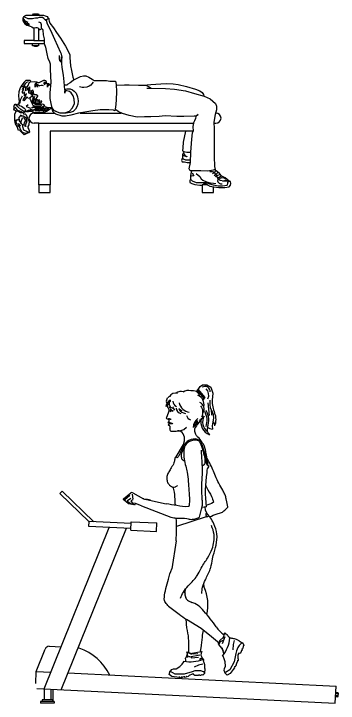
# Model space of a CAD drawing. Header units: millimetres. Extents: x 29224 to 62779, y 35576 to 54938.
# Drawn here: x 49125 to 51016, y 39176 to 43200 of the extents above; entities that cross this region are included whole.
import ezdxf

# ---------------------------------------------------------------- set-up
doc = ezdxf.new("R2010")
doc.units = ezdxf.units.MM

# ---------------------------------------------------------------- blocks, each defined once
blk = doc.blocks.new('Hex Nut ½ in. -side')
for p, q in [((0, -0.32), (0, 0.32)), ((0.03, 0.22), (0.42, 0.22)), ((0.45, 0.32), (0.45, -0.32)), ((0.03, -0.22), (0.42, -0.22))]:
    blk.add_line(p, q)
for points in [[(0.03, 0.43), (0.42, 0.43)], [(0.42, -0.43), (0.03, -0.43)]]:
    blk.add_lwpolyline(points)
for centre, radius, start, end in [((0.21, 0.32), 0.21, 149.0201, 210.9799), ((0.8, 0), 0.796, 164.2217, 195.7782), ((0.24, 0.32), 0.21, 329.0201, 30.9799), ((-0.35, 0), 0.796, 344.2218, 15.7782), ((0.21, -0.32), 0.21, 149.0201, 210.9799), ((0.24, -0.32), 0.21, 329.0201, 30.9799)]:
    blk.add_arc(centre, radius, start, end)
blk = doc.blocks.new('A$C6222789E')
for p, q in [((936.7, 1818.6, -864.1), (947.9, 1830.8, -864.1)), ((942.3, 1824.7, -864.1), (980.8, 1777.9, -864.1)), ((947.9, 1830.8, -864.1), (986.3, 1785.3, -864.1)), ((762.4, 1765.3, -864.1), (768.3, 1782, -864.1)), ((986.3, 1785.3, -864.1), (975.3, 1770.6, -864.1)), ((788.4, 1766.6, -864.1), (777.4, 1767, -864.1)), ((778.6, 1709.1, -864.1), (763, 1667.8, -864.1)), ((778.5, 1711.6, -864.1), (772.8, 1723.2, -864.1)), ((780.4, 1723.8, -864.1), (777.8, 1726.7, -864.1)), ((763, 1667.8, -864.1), (761.6, 1664.4, -864.1)), ((761.6, 1664.4, -864.1), (762.3, 1662.7, -864.1)), ((762.3, 1662.7, -864.1), (764, 1661.7, -864.1)), ((764, 1661.7, -864.1), (766, 1660.3, -864.1)), ((766, 1660.3, -864.1), (776.6, 1656.6, -864.1)), ((774.3, 1660.5, -864.1), (776.3, 1661.8, -864.1)), ((776.3, 1661.8, -864.1), (778.7, 1661.5, -864.1)), ((778.7, 1661.5, -864.1), (781.4, 1660.1, -864.1)), ((781.4, 1660.1, -864.1), (782.4, 1658.4, -864.1)), ((782.4, 1658.4, -864.1), (785.1, 1657.4, -864.1)), ((785.1, 1657.4, -864.1), (787.8, 1657.8, -864.1)), ((787.8, 1657.8, -864.1), (790.6, 1659.5, -864.1)), ((941.3, 1622.5, -864.1), (971.4, 1661.8, -864.1)), ((781.9, 1621.2, -864.1), (783, 1621.8, -864.1)), ((864, 1598.5, -864.1), (879.9, 1612, -864.1)), ((947.9, 1641.6, -864.1), (930, 1615.8, -864.1)), ((790, 1588.1, -864.1), (798.6, 1587.4, -864.1)), ((798.6, 1587.4, -864.1), (818.5, 1588.3, -864.1)), ((818.5, 1588.3, -864.1), (840.8, 1589.8, -864.1)), ((840.8, 1589.8, -864.1), (864, 1598.5, -864.1)), ((862, 1509.4, -864.1), (867.2, 1531.8, -864.1)), ((953.7, 1528.7, -864.1), (939.9, 1534.5, -864.1)), ((818.4, 1437.5, -864.1), (862, 1509.4, -864.1)), ((140.5, 1223.8), (154.4, 1238.2)), ((311.6, 1058.6), (140.5, 1223.8)), ((339.8, 1059.2), (154.4, 1238.2)), ((511.6, 1192.9, -864.1), (554.7, 1227.6, -864.1)), ((549.6, 1212.2, -864.1), (519.3, 1186.4, -864.1)), ((549.6, 1212.2, -864.1), (519.3, 1186.4, -864.1)), ((562.2, 1220.5, -864.1), (565.4, 1190.4, -864.1)), ((566.5, 1228.5, -864.1), (628.7, 1192.8, -864.1)), ((541.6, 1162.9, -864.1), (511.6, 1188.2, -864.1)), ((546.9, 1167.1, -864.1), (535.2, 1178, -864.1)), ((535.3, 1182.6, -864.1), (553.9, 1197.5, -864.1)), ((535.3, 1182.6, -864.1), (553.9, 1197.5, -864.1)), ((553.1, 1165.2, -864.1), (546.9, 1167.1, -864.1)), ((565.7, 1186.8, -864.1), (554.9, 1182.2, -864.1)), ((554.9, 1182.2, -864.1), (570.4, 1158.4, -864.1)), ((628.7, 1192.8, -864.1), (759.9, 1164.4, -864.1)), ((576.6, 1157.4, -864.1), (541.6, 1162.9, -864.1)), ((582.3, 1166.2, -864.1), (572.4, 1166.9, -864.1)), ((583.3, 1164.4, -864.1), (581.4, 1161.2, -864.1)), ((616.8, 1153, -864.1), (582.3, 1166.2, -864.1)), ((616.8, 1153, -864.1), (788.6, 1085.1, -864.1)), ((994.9, 1146, -864.1), (969.5, 1142, -864.1)), ((994, 1088.3, -864.1), (821.4, 1031.3, -864.1)), ((310.3, 1031.6), (311.7, 1061.5)), ((556.4, 1049.5), (311.7, 1061.5)), ((554.5, 1009.6), (556.9, 1059.5)), ((556.9, 1059.5), (706.7, 1052.2)), ((704.3, 1002.2), (706.7, 1052.2)), ((48.5, 83.2), (428.6, 1025.8)), ((148.4, 78.3), (528.5, 1020.9)), ((555, 1019.6), (310.3, 1031.6)), ((554.5, 1009.6), (704.3, 1002.2)), ((818.5, 947.8, -864.1), (793.5, 783.7, -864.1)), ((982.1, 676.5, -864.1), (980.8, 700.7, -864.1)), ((869.3, 644.7, -864.1), (875.3, 668.3, -864.1)), ((874.1, 616.8, -864.1), (875.9, 615.6, -864.1)), ((775, 566.8, -864.1), (835.6, 519.1, -864.1)), ((965.1, 435.8, -864.1), (879.1, 489.3, -864.1)), ((1024.4, 388, -864.1), (965.1, 435.8, -864.1)), ((1100.8, 408, -864.1), (1090.9, 378.2, -864.1)), ((1109, 406.2, -864.1), (1100.8, 408, -864.1)), ((1112.6, 397.2, -864.1), (1109, 406.2, -864.1)), ((1060.4, 358.9, -864.1), (1024.4, 388, -864.1)), ((1071, 364.6, -864.1), (1063.7, 345.6, -864.1)), ((1097.2, 387.2, -864.1), (1071, 364.6, -864.1)), ((1077.3, 360.1, -864.1), (1096.3, 370, -864.1)), ((1089.1, 349.2, -864.1), (1105.4, 389, -864.1)), ((1118.9, 399.9, -864.1), (1112.6, 397.2, -864.1)), ((1119.8, 392.6, -864.1), (1118.9, 399.9, -864.1)), ((1133.1, 380.2, -864.1), (1119.8, 392.6, -864.1)), ((78.7, 332.1), (147.5, 328.7)), ((1066, 351.5, -864.1), (1060.4, 358.9, -864.1)), ((1063.7, 345.6, -864.1), (1075.5, 331.1, -864.1)), ((1067.3, 341.2, -864.1), (1077.3, 360.1, -864.1)), ((1075.5, 331.1, -864.1), (1088.2, 313.1, -864.1)), ((1095.2, 297.9, -864.1), (1087.2, 322.9, -864.1)), ((3.5, 185.6), (54.2, 316.1)), ((880.5, 277, -864.1), (885.5, 287.8, -864.1)), ((882.1, 299.6, -864.1), (909.2, 285.4, -864.1)), ((885.5, 287.8, -864.1), (882.1, 299.6, -864.1)), ((885.5, 275, -864.1), (885.5, 288.6, -864.1)), ((889.5, 295.8, -864.1), (890, 296.7, -864.1)), ((890, 296.7, -864.1), (919, 288.6, -864.1)), ((896.4, 270.5, -864.1), (957.9, 283.2, -864.1)), ((900.9, 290.4, -864.1), (944.3, 298.5, -864.1)), ((919, 288.6, -864.1), (946.2, 289.5, -864.1)), ((944.3, 298.5, -864.1), (968.8, 302.2, -864.1)), ((964.3, 292.2, -864.1), (963.4, 281.4, -864.1)), ((968.8, 302.2, -864.1), (964.3, 292.2, -864.1)), ((1088.2, 313.1, -864.1), (1093.6, 305.8, -864.1)), ((1096.7, 286.3, -864.1), (1095.2, 297.9, -864.1)), ((873, 263.1, -864.1), (878.1, 267.8, -864.1)), ((876, 250.9, -864.1), (873, 263.1, -864.1)), ((874.4, 243.8, -864.1), (876, 250.9, -864.1)), ((878.1, 267.8, -864.1), (880.5, 277, -864.1)), ((885.5, 275.8, -864.1), (909, 269.6, -864.1)), ((886.4, 266, -864.1), (885.5, 275, -864.1)), ((907.2, 264.2, -864.1), (949.8, 268.7, -864.1)), ((963.4, 281.4, -864.1), (967, 273.2, -864.1)), ((967, 273.2, -864.1), (972.4, 260.5, -864.1)), ((972.4, 260.5, -864.1), (979.7, 248.8, -864.1)), ((0, 114.9), (3.5, 185.6)), ((3.5, 185.6), (88.1, 181.4)), ((188, 176.5), (1751.4, 99.9)), ((7.4, 85.3), (1746.5, 0)), ((48.5, 83.2), (48.5, 20)), ((88.1, 81.3), (88.1, 20)), ((101.8, 10), (101.8, 80.6)), ((1746.5, 0), (1751.4, 99.9)), ((28.5, 10), (28.5, 0)), ((108.1, 10), (28.5, 10)), ((98.1, 20), (38.5, 20)), ((38.5, 20), (38.5, 10)), ((98.1, 20), (98.1, 10)), ((108.1, 10), (108.1, 0)), ((108.1, 0), (28.5, 0))]:
    blk.add_line(p, q)
at = {"elevation": -864.1}
for points in [[(947.9, 1830.8), (959.6, 1849.1), (972.6, 1859.2), (998.7, 1858.5), (1020.4, 1845.4), (1032, 1809.3), (1028.4, 1768)], [(1003.8, 1753.6), (1011.7, 1679.8)], [(1016.1, 1768), (1016.1, 1741.3), (1017.5, 1725.3), (1028.4, 1701.5), (1034.2, 1684.8), (1036.3, 1664.6), (1028.4, 1619), (1030.5, 1600.2)], [(1022.9, 1713.4), (1024.8, 1681.9)], [(1185.9, 363.9), (1210.2, 349.4), (1213.8, 336.1), (1209.1, 332.8), (1210.1, 331.4), (1208.9, 327.6), (1208.6, 322.4), (1206, 317.6), (1201.8, 316.6), (1203, 313.5), (1202.9, 309.4), (1200.3, 307.5), (1197.6, 301.6), (1193.8, 292.9), (1187.6, 290.5), (1183.9, 292.8), (1178.8, 283.2), (1177.9, 263.6), (1180.3, 257.4), (1179.7, 249.9), (1175.9, 248.2), (1175.1, 246.6), (1176.9, 244), (1175.2, 236.8), (1172.9, 237.1), (1170.5, 233.5), (1170.4, 232.3), (1168.8, 226.2), (1168.9, 220.4), (1166.2, 221.4), (1164, 218.8), (1166.4, 215.6), (1162.3, 211.6), (1159.3, 211.5), (1157.6, 208.3), (1159.1, 206.3), (1151.7, 197.1), (1134.5, 173.8), (1116.6, 164), (1100.6, 179.4), (1103.2, 181.3), (1098.6, 191.9), (1100.9, 202.6), (1107.2, 216), (1105.1, 241.4), (1099.3, 259.2), (1092.5, 274.2), (1089.5, 277.1)], [(1157.4, 366.7), (1150.4, 341.9), (1149, 312)], [(1208.9, 348.5), (1204.7, 351.5), (1198.5, 349), (1186.1, 337.2), (1179.5, 325.5), (1170, 306.7), (1167.1, 289.8), (1156.8, 241.5), (1131.7, 195.7), (1105.7, 179.1)], [(986.4, 201.8), (985.1, 173.6), (975.1, 164.1), (970, 166.6), (969.3, 165.1), (965.3, 164.4), (960.6, 162.2), (955.1, 162.1), (952.2, 165.4), (950.1, 162.8), (946.5, 161), (943.5, 162.4), (937, 162), (927.6, 161.2), (922.5, 165.5), (922.8, 169.9), (911.9, 169.8), (894.2, 161.3), (889.9, 156.2), (883.1, 153.2), (879.8, 155.8), (878, 155.7), (876.6, 152.8), (869.3, 151), (868.6, 153.1), (864.2, 153.5), (863.1, 153.1), (857, 151.6), (851.9, 148.7), (851.6, 151.6), (848.3, 152.3), (846.5, 148.6), (841, 150.4), (839.6, 152.9), (836, 152.9), (834.9, 150.7), (823.3, 152.8), (794.6, 156.9), (777.5, 168), (783.5, 189.5), (786.4, 188), (793.5, 197.1), (804, 200.1), (818.9, 201), (840.2, 214.9), (853.1, 228.4), (863.1, 241.5), (864.2, 245.5)], [(975.3, 228.2), (950.1, 222.7), (923.2, 209.6)], [(983.7, 174.3), (984.4, 179.4), (979.3, 183.7), (962.9, 189), (949.5, 189.3), (928.5, 188.7), (912.2, 183.2), (864.8, 169.4), (812.6, 169.7), (785.7, 184.8)]]:
    blk.add_lwpolyline(points, dxfattribs=at)
for centre, radius, start, end in [((849.3, 1765.7, -864.1), 53.7, 76.1035, 124.5039), ((888.7, 1773, -864.1), 52.1, 72.8778, 124.0682), ((915.3, 1781.5, -864.1), 42.8, 14.8013, 105.3438), ((987.5, 1819.6, -864.1), 29.4, 354.0352, 123.8106), ((956.7, 1798.9, -864.1), 52.3, 335.7927, 44.0803), ((790.9, 1759.3, -864.1), 32.1, 98.1666, 134.8781), ((814.9, 1768.3, -864.1), 41.8, 73.4431, 147.7999), ((928.4, 1745.4, -864.1), 53.2, 345.5218, 70.8582), ((803.7, 1729.7, -864.1), 44.1, 127.5293, 176.7506), ((776, 1760.1, -864.1), 14.6, 159.245, 216.026), ((804.3, 1738.7, -864.1), 37.5, 135.7436, 190.2491), ((681.7, 1672.7, -864.1), 104.2, 29.0015, 34.6703), ((797.2, 1733.2, -864.1), 29.1, 148.2081, 192.5474), ((825.9, 1752.1, -864.1), 47.8, 166.3697, 212.8834), ((856.2, 1779, -864.1), 73.7, 190.8743, 196.2422), ((834.5, 1763.4, -864.1), 34.4, 179.6103, 245.6338), ((856.2, 1779, -864.1), 73.7, 221.2822, 224.4448), ((904.4, 1768.1, -864.1), 69.8, 192.3191, 262.5423), ((944.1, 1718.4, -864.1), 38.6, 323.4188, 71.8537), ((914.5, 1698.8, -864.1), 60.7, 334.1424, 36.76), ((1247.4, 1771.9, -864.1), 219.1, 181.0213, 200.9722), ((778.2, 1681.4, -864.1), 45.2, 41.3844, 90.4492), ((775.7, 1710.2, -864.1), 3.12, 339.3016, 25.7861), ((784.4, 1687.3, -864.1), 36.7, 44.1097, 96.2624), ((807, 1643.3, -864.1), 63.1, 97.8917, 112.7558), ((793.3, 1722.6, -864.1), 11.2, 205.6487, 260.2739), ((814.7, 1751, -864.1), 45.8, 226.5522, 253.7159), ((791.4, 1707, -864.1), 5.68, 115.884, 213.4774), ((809.2, 1723.8, -864.1), 20.8, 220.0351, 244.6169), ((852.1, 1723.6, -864.1), 32.9, 181.4803, 260.7515), ((882, 1748.6, -864.1), 58.1, 213.7917, 261.9229), ((860.5, 1741.9, -864.1), 33.3, 218.5245, 256.8479), ((893.7, 1651.2, -864.1), 105.6, 340.0478, 29.4209), ((893.7, 1651.2, -864.1), 115.6, 340.0478, 29.4209), ((962.8, 1655.1, -864.1), 88.8, 335.488, 25.6138), ((768.6, 1650, -864.1), 10.1, 317.3755, 28.0665), ((910.5, 1684.1, -864.1), 30.7, 188.9892, 254.8116), ((1000.6, 1599.7, -864.1), 83.5, 131.9077, 173.0669), ((952.4, 1674.2, -864.1), 21.9, 275.1904, 16.2039), ((1045.8, 1642.3, -864.1), 82.8, 165.5312, 246.8086), ((1045.8, 1642.3, -864.1), 82.8, 152.3923, 158.5899), ((1045.8, 1642.3, -864.1), 72.8, 152.3923, 231.7926), ((775, 1636.1, -864.1), 5.01, 47.6659, 162.0315), ((775.5, 1646.7, -864.1), 10.4, 239.7842, 280.058), ((775.5, 1625.1, -864.1), 2.52, 112.5194, 253.8599), ((810, 1513.2, -864.1), 119.6, 97.6835, 107.2363), ((779.2, 1626.2, -864.1), 5.63, 218.4869, 298.1537), ((782.2, 1621.7, -864.1), 15.5, 81.0445, 108.3859), ((773.5, 1610.9, -864.1), 10.5, 333.1808, 65.9685), ((804.6, 1684.9, -864.1), 52.1, 239.7861, 261.0028), ((768.8, 1631.7, -864.1), 10.9, 345.4909, 23.3063), ((793.5, 1640.1, -864.1), 8.39, 273.5128, 319.6865), ((797.2, 1636.5, -864.1), 3.19, 255.5765, 325.8769), ((1057.7, 1561.5, -864.1), 143.8, 142.1093, 160.1271), ((960.6, 1593.1, -864.1), 35.2, 130.832, 209.7331), ((1038.4, 1596.3, -864.1), 39.2, 156.7398, 230.0586), ((1029.3, 1637.3, -864.1), 37.1, 223.4309, 271.9797), ((1026.8, 1624.7, -864.1), 17.9, 338.9645, 72.0616), ((794.9, 1600.1, -864.1), 13.2, 154.455, 242.0498), ((790.2, 1591.2, -864.1), 3.12, 242.0498, 264.9169), ((832.7, 1559, -864.1), 30.9, 26.4312, 101.1522), ((793.6, 1540.5, -864.1), 74.1, 353.2406, 25.7568), ((963.1, 1583.4, -864.1), 33.9, 193.1286, 227.1294), ((923, 1477.8, -864.1), 63.7, 93.7863, 141.1595), ((929.3, 1500.6, -864.1), 42, 35.6082, 104.456), ((930.2, 1511.5, -864.1), 25, 67.2656, 98.8268), ((803, 1409.8, -864.1), 202.2, 27.6495, 47.3609), ((1691.1, 1238.4, -864.1), 702.4, 171.157, 187.562), ((561.3, 1219.3, -864.1), 10.5, 60.1753, 128.8725), ((513.6, 1190.5, -864.1), 3.03, 128.8725, 229.8416), ((521.2, 1184, -864.1), 3.03, 130.3691, 229.8416), ((537.2, 1180.2, -864.1), 3.03, 128.8484, 227.0928), ((553.1, 1162.4, -864.1), 2.8, 321.0298, 89.04), ((577.2, 1161.8, -864.1), 3.03, 261.0713, 329.4856), ((1071.3, 1151.4, -864.1), 85.7, 184.5594, 225.2512), ((1639.8, 1209.4, -864.1), 657, 188.6953, 190.6254), ((964.1, 1192.2, -864.1), 108.1, 286.0439, 294.069), ((-125.7, 1022.8, -864.1), 947.2, 355.4609, 3.519), ((923.9, 639.9, -864.1), 54.7, 174.903, 225.7747), ((763.4, 576, -864.1), 240.7, 346.1162, 24.6715), ((934.7, 671.6, -864.1), 86.2, 235.362, 253.8389), ((864.7, 453.9, -864.1), 142.5, 35.8031, 73.1809), ((365.6, -22, -864.1), 831, 34.2156, 42.2983), ((1511, 1458.2, -864.1), 1156.8, 234.278, 236.89), ((1201.3, 546.3, -864.1), 179.6, 214.2156, 234.8784), ((942.3, 398.3, -864.1), 190.6, 320.5257, 354.6215), ((1141.6, 292, -864.1), 84.5, 58.3862, 70.1779), ((77.5, 307.1), 25, 87.1934, 158.7585), ((245.5, 298.8), 25, 69.7661, 87.1934), ((140.2, 13), 329.6, 27.3617, 69.7661), ((901.1, 432.5, -864.1), 190.6, 258.8326, 292.9284), ((902, 206.7, -864.1), 84.5, 356.6931, 8.4848)]:
    blk.add_arc(centre, radius, start, end)
for points, knots in [([(926.4, 1536.2, -864.1), (918.1, 1534.9, -864.1), (896.9, 1530.7, -864.1), (867.6, 1507.5, -864.1), (859.6, 1451.5, -864.1), (870.3, 1399.4, -864.1), (884.9, 1342.4, -864.1), (889.3, 1294.4, -864.1), (893.9, 1239.6, -864.1), (897.6, 1190.9, -864.1), (895.4, 1159.5, -864.1), (893.1, 1147.9, -864.1)], [0.0071309, 0.0071309, 0.0071309, 0.0071309, 0.0322482, 0.0718184, 0.1089952, 0.1943964, 0.2311752, 0.2853077, 0.3383599, 0.3963209, 0.4318332, 0.4318332, 0.4318332, 0.4318332]), ([(867.1, 1412.1, -864.1), (862.4, 1415.3, -864.1), (851.6, 1422.7, -864.1), (850.3, 1441.7, -864.1), (849.5, 1457.5, -864.1), (853.5, 1464.6, -864.1), (867, 1493.2, -864.1)], [0, 0, 0, 0, 0.642633, 1.47689, 2.113447, 2.46611, 2.46611, 2.46611, 2.46611]), ([(953.7, 1528.7, -864.1), (959.4, 1515.8, -864.1), (971, 1489.3, -864.1), (981.3, 1448.5, -864.1), (988, 1417.6, -864.1), (985.6, 1395.7, -864.1), (977.8, 1389.5, -864.1), (973.4, 1386.3, -864.1), (972.1, 1385.4, -864.1)], [0, 0, 0, 0, 1.689369, 3.469461, 5.034127, 5.507846, 5.9707, 6.159999, 6.159999, 6.159999, 6.159999]), ([(963.5, 1525.1, -864.1), (970, 1506.6, -864.1), (975.5, 1487.8, -864.1), (984.7, 1462.9, -864.1), (988.7, 1436.6, -864.1), (994.3, 1417, -864.1), (993.2, 1397.2, -864.1), (1002.3, 1389.2, -864.1), (1011.4, 1384.2, -864.1), (997.6, 1368.4, -864.1), (997.4, 1355.5, -864.1), (997.1, 1346.4, -864.1)], [0, 0, 0, 0, 0.022679, 0.058749, 0.0791706, 0.1021408, 0.1208443, 0.1336015, 0.1372103, 0.1490243, 0.1774497, 0.1774497, 0.1774497, 0.1774497]), ([(955.9, 1086, -864.1), (968.6, 1139.2, -864.1), (971.3, 1146.6, -864.1), (973, 1163.2, -864.1), (969.5, 1209.5, -864.1), (966.5, 1276.1, -864.1), (974.7, 1347.2, -864.1), (969.4, 1407.3, -864.1), (968.9, 1446.2, -864.1), (966.6, 1471.8, -864.1), (966.1, 1477.7, -864.1)], [0.4491289, 0.4491289, 0.4491289, 0.4491289, 0.4504757, 0.4729327, 0.4979201, 0.5903334, 0.6721375, 0.7116803, 0.7710105, 0.7886946, 0.7886946, 0.7886946, 0.7886946]), ([(1120.9, 1145.3, -864.1), (1109, 1198.7, -864.1), (1108.2, 1206.6, -864.1), (1102.4, 1222.2, -864.1), (1079, 1262.4, -864.1), (1047.3, 1321, -864.1), (1024.3, 1386.3, -864.1), (1005.1, 1419.2, -864.1), (999.7, 1428.7, -864.1)], [0.4491289, 0.4491289, 0.4491289, 0.4491289, 0.4504757, 0.4729327, 0.4979201, 0.5903334, 0.6721375, 0.7046519, 0.7046519, 0.7046519, 0.7046519]), ([(799.1, 1261.9, -864.1), (801.8, 1251.8, -864.1), (809.4, 1224.1, -864.1), (811.5, 1187.4, -864.1), (812.2, 1161.3, -864.1), (812.4, 1153.5, -864.1)], [0, 0, 0, 0, 0.0311866, 0.0859954, 0.1095203, 0.1095203, 0.1095203, 0.1095203]), ([(989.5, 1270.4, -864.1), (992, 1266.2, -864.1), (1004.3, 1245.4, -864.1), (1022.5, 1214.2, -864.1), (1034.2, 1185, -864.1), (1037.3, 1173.6, -864.1)], [0.3236218, 0.3236218, 0.3236218, 0.3236218, 0.3383599, 0.3963209, 0.4318332, 0.4318332, 0.4318332, 0.4318332]), ([(671.8, 1183.5, -864.1), (665.6, 1185.5, -864.1), (652.3, 1189.3, -864.1), (636.3, 1188.8, -864.1), (629.4, 1192.4, -864.1), (628.7, 1192.8, -864.1)], [0.65660736, 0.65660736, 0.65660736, 0.65660736, 0.67618522, 0.69813533, 0.70093317, 0.70093317, 0.70093317, 0.70093317]), ([(1037.3, 1173.6, -864.1), (1036.2, 1173, -864.1), (1022.7, 1164.7, -864.1), (1007.9, 1158.8, -864.1), (993.9, 1154.2, -864.1)], [0.43183323, 0.43183323, 0.43183323, 0.43183323, 0.4354939, 0.47947323, 0.47947323, 0.47947323, 0.47947323]), ([(893.1, 1147.9, -864.1), (891.9, 1147.8, -864.1), (868.7, 1145.5, -864.1), (823.6, 1152.7, -864.1), (781, 1160.8, -864.1), (759.9, 1164.4, -864.1)], [0.4318332, 0.4318332, 0.4318332, 0.4318332, 0.4354939, 0.5020347, 0.5663181, 0.5663181, 0.5663181, 0.5663181]), ([(1013.9, 1087.3, -864.1), (1028.2, 1094.1, -864.1), (1050.2, 1105.9, -864.1), (1083, 1110.5, -864.1), (1103.2, 1126, -864.1), (1114.3, 1138.2, -864.1), (1120.4, 1144.8, -864.1), (1120.9, 1145.3, -864.1)], [0.3760436, 0.3760436, 0.3760436, 0.3760436, 0.4233414, 0.4504757, 0.4729327, 0.4979201, 0.5000312, 0.5000312, 0.5000312, 0.5000312]), ([(1051.5, 923.5, -864.1), (1056.6, 944.4, -864.1), (1061.4, 990.6, -864.1), (1043.1, 1037.5, -864.1), (1024.6, 1075.3, -864.1), (1013.5, 1087.8, -864.1), (1011, 1090.5, -864.1)], [20.465412, 20.465412, 20.465412, 20.465412, 26.654686, 33.201011, 37.068084, 38.197303, 38.197303, 38.197303, 38.197303]), ([(788.6, 1085.1, -864.1), (799.6, 1082.8, -864.1), (830.6, 1078.7, -864.1), (871.1, 1082.7, -864.1), (906.6, 1071.2, -864.1), (931.6, 1076.3, -864.1), (946.9, 1082.4, -864.1), (955.3, 1085.7, -864.1), (955.9, 1086, -864.1)], [0.3301501, 0.3301501, 0.3301501, 0.3301501, 0.3637547, 0.4233414, 0.4504757, 0.4729327, 0.4979201, 0.5000312, 0.5000312, 0.5000312, 0.5000312]), ([(941.1, 744.5, -864.1), (949.1, 756.4, -864.1), (973, 804.7, -864.1), (1000, 843.4, -864.1), (1033.6, 902.3, -864.1), (1046, 979.6, -864.1), (1032.1, 1019.5, -864.1), (1024.5, 1036.9, -864.1)], [0, 0, 0, 0, 4.301208, 11.768756, 18.497049, 26.654686, 32.35618, 32.35618, 32.35618, 32.35618]), ([(1020.9, 793, -864.1), (1025, 806.8, -864.1), (1033.5, 860, -864.1), (1047.8, 905, -864.1), (1057.6, 949.8, -864.1), (1058, 975.5, -864.1), (1057.9, 978.6, -864.1)], [0, 0, 0, 0, 4.301208, 11.768756, 18.497049, 19.404803, 19.404803, 19.404803, 19.404803]), ([(775, 566.8, -864.1), (771.7, 569.6, -864.1), (761.7, 579.3, -864.1), (749.3, 596.3, -864.1), (750.3, 629.8, -864.1), (759.2, 671.1, -864.1), (773, 726.4, -864.1), (785.9, 764.4, -864.1), (793.5, 783.7, -864.1)], [56.44745, 56.44745, 56.44745, 56.44745, 57.739708, 60.521023, 62.449397, 67.50723, 73.279224, 79.509846, 79.509846, 79.509846, 79.509846]), ([(967.8, 639.6, -864.1), (969.1, 652.4, -864.1), (972.1, 680.3, -864.1), (991.3, 727.6, -864.1), (1012.6, 764.1, -864.1), (1019.8, 789.5, -864.1), (1020.8, 793.1, -864.1)], [0, 0, 0, 0, 3.827157, 8.375341, 15.218396, 16.342487, 16.342487, 16.342487, 16.342487]), ([(844.7, 613.8, -864.1), (849.8, 625.6, -864.1), (860.9, 651.4, -864.1), (893.3, 690.9, -864.1), (924.5, 719.4, -864.1), (939, 741.4, -864.1), (940.9, 744.6, -864.1)], [0, 0, 0, 0, 3.827157, 8.375341, 15.218396, 16.342487, 16.342487, 16.342487, 16.342487]), ([(891.7, 296.3, -864.1), (892.1, 299.5, -864.1), (893.4, 311.5, -864.1), (891.4, 339, -864.1), (893.5, 384, -864.1), (884.4, 427.9, -864.1), (879, 456.6, -864.1), (876.9, 490.7, -864.1)], [13.507937, 13.507937, 13.507937, 13.507937, 14.490863, 17.135235, 21.722249, 27.975162, 30.481264, 30.481264, 30.481264, 30.481264]), ([(960, 300.9, -864.1), (961.2, 308, -864.1), (967.5, 335.7, -864.1), (968.8, 369.9, -864.1), (973.3, 396.1, -864.1), (978.4, 425.1, -864.1)], [0.0431967, 0.0431967, 0.0431967, 0.0431967, 0.0650182, 0.1292382, 0.1447392, 0.1447392, 0.1447392, 0.1447392]), ([(1170.2, 371.4, -864.1), (1163.8, 374.9, -864.1), (1149.3, 377.7, -864.1), (1135.3, 379.9, -864.1), (1128.5, 381, -864.1)], [19.301152, 19.301152, 19.301152, 19.301152, 24.375309, 29.174976, 29.174976, 29.174976, 29.174976]), ([(958.5, 252.8, -864.1), (958.7, 255.1, -864.1), (957.8, 257, -864.1), (957.5, 261.5, -864.1), (963.1, 260.7, -864.1), (965.4, 263.6, -864.1), (969.8, 265.5, -864.1), (970, 261.8, -864.1), (972.2, 259.4, -864.1), (973.7, 260.2, -864.1), (974.1, 260.5, -864.1)], [0.103386, 0.103386, 0.103386, 0.103386, 0.884638, 1.582882, 2.584451, 3.689006, 4.373869, 4.998319, 5.743465, 6.091627, 6.091627, 6.091627, 6.091627]), ([(985.6, 219.2, -864.1), (985.6, 226.5, -864.1), (981.2, 240.6, -864.1), (976.4, 254, -864.1), (974.1, 260.5, -864.1)], [19.301152, 19.301152, 19.301152, 19.301152, 24.375309, 29.174976, 29.174976, 29.174976, 29.174976])]:
    blk.add_open_spline(points, degree=3, knots=knots)
for points in [[(873.4, 1517.7, -864.1), (844.9, 1464.8, -864.1), (836.2, 1446.8, -864.1), (829.9, 1437.5, -864.1), (824.2, 1432.4, -864.1), (817.3, 1437.8, -864.1), (813.8, 1434.3, -864.1), (810.3, 1423.6, -864.1), (806.3, 1403.8, -864.1), (789.9, 1373.7, -864.1), (776.7, 1351.2, -864.1), (766.8, 1328.5, -864.1), (764.7, 1305.2, -864.1), (771.2, 1284.4, -864.1), (785.1, 1268.7, -864.1), (798.9, 1261.9, -864.1), (814.2, 1262.4, -864.1), (826.9, 1271.4, -864.1)], [(1003.3, 1388.9, -864.1), (1001.7, 1416.3, -864.1), (993.5, 1458.1, -864.1), (988.4, 1485.7, -864.1), (982.1, 1503.6, -864.1)]]:
    blk.add_spline(points, degree=3)
for points in [[(872.8, 634.6, -864.1), (871.5, 643.5, -864.1), (870.6, 652.4, -864.1), (869.9, 661.3, -864.1)], [(972.3, 263.7, -864.1), (971.8, 264, -864.1), (971.2, 264.2, -864.1), (970.7, 264.5, -864.1)]]:
    blk.add_open_spline(points, degree=3)
at = {"xscale": 31.2500000000251, "yscale": 31.2500000000251, "zscale": 31.2500000000251, "rotation": 177.1934378643421}
blk.add_blockref('Hex Nut ½ in. -side', (1762.9, 49.3), dxfattribs=at)
blk = doc.blocks.new('A$C5195729D')
for p, q in [((146.2, 888.3), (146.2, 955.2)), ((755.1, 627.2), (799.5, 631)), ((799.5, 631), (858, 635.8)), ((858, 635.8), (888.9, 636.4)), ((888.9, 636.4), (930, 634.2)), ((930, 634.2), (957.7, 631.5)), ((957.7, 631.5), (1007.5, 619.6)), ((1007.5, 619.6), (1059.5, 603.4)), ((1059.5, 603.4), (1084.7, 593.6)), ((1084.7, 593.6), (1097.7, 584.9)), ((1097.7, 584.9), (1106.4, 571.9)), ((1106.4, 571.9), (1107.7, 564.9)), ((117.9, 464.8), (237.9, 464.8)), ((387.4, 464.8), (626.7, 464.8)), ((1178.9, 464.8), (1176.4, 464.8)), ((145.2, 406), (117.9, 406)), ((1166.5, 406), (1178.9, 406))]:
    blk.add_line(p, q)
for points in [[(62.8, 1026.1), (56.1, 1026.1), (53.3, 1018.9), (51.7, 1012.2), (53.3, 1003.9), (58.3, 992.3), (63.9, 984.5), (75.5, 977.3), (83.3, 975.6), (95.5, 971.8), (104.9, 967.9), (112.1, 962.9), (121.5, 962.9), (127.6, 964), (134.3, 964.6), (143.2, 960.7), (146.5, 954.6), (148.2, 951.8), (153.1, 952.9), (158.1, 954.6), (164.8, 957.4), (169.2, 948.5), (170.9, 921.3), (176.4, 897.5), (177.5, 870.9), (184.2, 848.7), (193.1, 810.5), (199.2, 783.9), (206.4, 770), (212.5, 752.3), (211.9, 717.9), (215.7, 642.1), (213, 604.4), (210.8, 583.4), (210.2, 549.6), (215.7, 520.7), (221.3, 494.1), (232.9, 479.7), (268.4, 465.9), (297.8, 466.4), (325, 474.7), (342.7, 495.8), (353.3, 520.2), (352.7, 545.7), (345.5, 565.6), (335, 582.8), (323.9, 590.6), (308.3, 594.5), (300, 595), (297.8, 580.6), (297.3, 591.7), (300, 595), (297.8, 599.5), (294.5, 647.7), (289.5, 685.9), (281.7, 730.8), (280.6, 754.1), (280.6, 775.7), (281.2, 790.7), (277.3, 807.9), (273.4, 815.1), (239.6, 893.8), (215.2, 946.4), (196.4, 984.1), (192.5, 997.4), (192.5, 1005.2), (187, 1005.2), (182, 1009.6), (174.2, 1017.4), (168.1, 1021.8), (158.7, 1022.9), (148.1, 1022.3), (138.7, 1018.5), (126, 1018.5), (117.6, 1016.8), (108.2, 1014), (92.7, 1014), (83.8, 1015.1), (75.5, 1018.5), (66.6, 1021.8)], [(108.3, 869.6), (144, 869.6), (144, 857.2), (108.3, 857.2)], [(120.2, 857.2), (135.4, 857.2), (135.4, 853.9), (120.2, 853.9)], [(131.5, 644.9), (131.5, 636.5), (129.2, 629.9), (128.1, 626), (125.4, 618.8), (124.8, 615.5), (124.8, 621.6), (124.8, 631), (128.1, 637.1)], [(181.5, 643.1), (181, 638.7), (181, 633.8), (181.8, 633.2), (183.4, 636), (183.4, 640.3), (182.6, 643.4), (182.1, 645.5)], [(994.4, 225.5), (995.3, 219.4), (1008.2, 211.7), (1009, 209.1), (991.8, 214.3), (989.2, 216.8), (988.4, 225.5), (991, 228.9)], [(145.2, 0), (212.5, 0), (212.5, 44.9), (145.2, 44.9)]]:
    blk.add_lwpolyline(points, close=True)
for points in [[(53.1, 1018), (58.3, 1011.3), (62.2, 1004.1), (71.1, 1000.7), (82.2, 995.7), (82.2, 995.7)], [(62.8, 1026.1), (64.4, 1032.3), (72.7, 1035.1), (82.7, 1036.8), (151.5, 1035.6), (173.1, 1035.1), (182, 1032.9), (194.7, 1028.4), (198, 1021.8), (198, 1015.1), (196.9, 1012.4), (192.5, 1010.1), (183.7, 1008.1)], [(109.9, 1036.3), (114.3, 1044), (144.8, 1044), (148.1, 1035.7)], [(198, 1019), (203.6, 1016.8), (203.6, 1009), (205.8, 1000.2), (210.8, 989.6), (230.8, 961.4), (249.6, 935.3), (271.8, 902.1), (301.7, 855.5), (321.7, 817.8), (326.8, 805.2), (326.8, 788.6), (331.2, 739.8), (336.8, 712.1), (343.4, 674.4), (350.6, 658.3), (346.8, 653.9), (329.6, 641.7), (315.7, 632.3), (308.5, 627.8), (301.3, 627.8), (295.9, 627.3)], [(53.3, 1004.3), (60.5, 998.5), (71.6, 991.3), (88.8, 987.4)], [(57.7, 993.7), (65, 986.9), (72.7, 984.7), (84.4, 982.4), (91, 980.8)], [(143.7, 997.4), (155.3, 992.4), (159.8, 982.4), (159.8, 972.5), (160.3, 961.9), (163.1, 958.6)], [(116.8, 962.9), (116.8, 888.3), (59.8, 888.3), (59.8, 869.7), (177.9, 869.6)], [(116.8, 888.3), (176.8, 888.3)], [(265.3, 801.3), (264.1, 791.3), (264.7, 780.3), (269.1, 768.1)], [(276.9, 793), (276.9, 780.8), (273, 762.5)], [(350.6, 658.3), (373.9, 671.1), (388.9, 677.2), (405.5, 681.6), (419.4, 681), (436.6, 674.9), (456, 663.3), (468.8, 654.4), (481.5, 653.9), (519.2, 654.4), (540.8, 653.9), (559.7, 650), (581.3, 650), (593, 650), (596.5, 630.4), (598.1, 588.8), (597.6, 543.4), (595.3, 515.1), (590.9, 486.3), (589.8, 478), (581.5, 480.7), (554.3, 483.5), (502.7, 483.5), (460.6, 478), (414.6, 469.7), (377.4, 463), (333.1, 451.9), (300.9, 445.8), (282, 445.8), (245.4, 458), (228, 473.5), (225.3, 483.5), (221.3, 494.1), (210.8, 494.1), (194.2, 496.3), (183.7, 501.8), (177.6, 512.9), (169.3, 515.7), (158.7, 514), (147.1, 510.7), (130.4, 512.9), (112.1, 522.9), (109.9, 536.2), (112.7, 546.7), (122.1, 548.4), (126.6, 547.3), (133.2, 551.7), (139.9, 562.8), (140.4, 564.4), (131, 570.5), (123.2, 571.1), (119.3, 571.1), (116.6, 577.7), (115.5, 587.7), (110.5, 598.8), (102.7, 592.7), (91.6, 592.2), (92.7, 599.4), (93.3, 612.1), (93.3, 617.1), (86.6, 609.9), (81.1, 606), (75, 613.2), (83.3, 624.9), (88.8, 640.4), (99.4, 649.8), (92.7, 653.7), (83.9, 653.7), (70, 653.7), (58.3, 643.2), (46.7, 626.5), (37.3, 612.7), (30.1, 589.4), (27.8, 565.6), (29, 546.2), (30.6, 531.2), (28.4, 523.4), (25.1, 518.4), (31.2, 508.5), (43.9, 504), (61.1, 493.5), (66.7, 487.4), (67.8, 483.5), (66.7, 478), (63.9, 473.5), (59.5, 473), (57.8, 474.1), (59.5, 468.6), (58.3, 466.3), (55.6, 463.6), (57.8, 458.6), (66.1, 460.2), (71.7, 454.1), (80.4, 433.9), (88.7, 416.8), (88.2, 396.2), (81, 385.7), (81.5, 378.5), (88.2, 369.1), (90.9, 355.2), (89.3, 349.1), (79.3, 346.9), (61, 338.1), (38.8, 358), (36.6, 365.8), (28.3, 361.9), (20, 385.7), (10, 402.3), (5.5, 420.6), (5.5, 443.4), (6.7, 458.3), (13.9, 475), (10.5, 477.2), (3.9, 481.6), (0, 487.1), (1.7, 493.8), (2.2, 492.1), (2.2, 502.1), (1.1, 505.4), (8.3, 517.6), (12.2, 516.5), (18.9, 512.6), (22.7, 514.9), (25.1, 518.4)], [(84.3, 647.6), (74.3, 643.2), (68.8, 636.5), (63.8, 637.1), (64.9, 628.2), (59.9, 626.6), (57.1, 628.2), (64.4, 617.7), (68.2, 618.8), (67.7, 605), (66.6, 596.6), (70.5, 597.7), (78.2, 599.4), (84.3, 605), (85.4, 588.3), (86, 582.2), (96, 582.8), (94.9, 576.1), (104.3, 588.3), (101.5, 574.5), (101.5, 568.9)], [(96.8, 647.5), (119.3, 649.3), (133.1, 647.6), (137.6, 645.4), (139.8, 643.2), (147.5, 643.2), (156.4, 647.6), (166.9, 652.6), (174.7, 656.5), (178.6, 657.1), (184.7, 655.4), (186.2, 652), (186.9, 646.5), (186.9, 639.3), (191.3, 636.5), (196.3, 636.5), (202.4, 637.7), (204.1, 634.9), (204.6, 633.2), (208, 633.8), (210.7, 633.8), (213, 632.7), (213, 629.3), (214.7, 627.7)], [(177.1, 646.1), (175.2, 639.8), (175.2, 636.3), (176.9, 633.5), (179.1, 629.7)], [(186.3, 651.1), (188.3, 648.9), (189.4, 644.9), (190.6, 641.5), (190.6, 639.4), (190.7, 636.9)], [(462.7, 644.5), (454.5, 635.3), (448.2, 626.5), (439.9, 620.7), (425.9, 614.9), (408.9, 613.9), (398.2, 613.9), (382.2, 618.3)], [(85.4, 550.4), (76.5, 558.7), (68.2, 547.1), (57.7, 536.6), (55.5, 542.1), (66.6, 559.8), (74.9, 578.7), (70.4, 575.4), (62.7, 565.4), (63.2, 588.1), (54.4, 578.7), (50.5, 582.6), (50.5, 590.3), (54.4, 595.9), (56, 601.4), (56.6, 605.3), (58.8, 609.2), (51.6, 602), (53.8, 611.4), (62.1, 618), (53.8, 618), (47.1, 621.4), (45.5, 616.4)], [(137.6, 632.1), (139.8, 629.9), (143.6, 627.7), (144.2, 627.7), (143.6, 626), (139.8, 623.2), (138.1, 620.5), (138.1, 616.6), (137.6, 615.5), (135.6, 623.1), (135.6, 626.4), (137, 629.7), (137.6, 632.1), (138.1, 634.1), (138.3, 631.3)], [(148.7, 622.3), (152.6, 625.9), (159.4, 627.2), (165.7, 628.1), (172, 626.1)], [(204.6, 633.2), (200.2, 628.2), (197.4, 623.2), (196.9, 614.9), (196.9, 622.7), (196.9, 629.3), (198, 633.2), (200.2, 634.9)], [(200.2, 622.7), (205.2, 627.7), (208, 629.9), (213, 629.9)], [(297.6, 602.8), (310.9, 605.7), (329.3, 605.2), (342, 599.9), (352.1, 592.1), (362.8, 580), (370.6, 559.6), (374.9, 535.9), (373, 517), (367.6, 501.3), (358.9, 486.3), (346.8, 474.2), (329.3, 468.4), (305.1, 463.5), (284.2, 463), (265.3, 465), (232.9, 479.7)], [(596.6, 627.8), (645.5, 629.6), (671.8, 629.6), (726.3, 627.2), (756.2, 627.2), (774, 624.7), (789.3, 618), (800.9, 610.7)], [(775.8, 610), (800.9, 610.7), (884.3, 608.8), (936.9, 604.5), (1001.2, 594.7), (1054.4, 578.8), (1110.7, 564.1), (1145.5, 548.2), (1160.8, 534.8), (1175.5, 521.3), (1181, 504.2), (1181, 484), (1174.3, 455.9), (1166.4, 411.5), (1167.6, 373), (1167.6, 264.8), (1167.7, 211.2), (1170.1, 152.5), (1175, 134.2), (1162.8, 130.5), (1132.2, 125), (1090.6, 126.9), (1066.7, 127.5), (1042.3, 128.1), (1028.8, 128.1), (1023.3, 138.5), (1030, 176.4), (1033.1, 236.3), (1037.4, 312.1), (1042.2, 349.8), (1046.4, 359.5)], [(108.1, 588.7), (107, 565.9), (98.7, 556.5), (92.1, 551.5), (98.2, 542.1), (100.9, 529.9), (106.5, 518.8), (110.9, 510), (124.8, 505.5), (102.6, 495), (118.1, 498.9), (125.3, 498.3), (130.9, 496.7), (143.1, 496.1), (147, 496.1), (122, 490), (150.8, 491.1), (156.9, 493.9), (170.8, 493.9), (182.4, 493.9), (188.5, 493.9)], [(109.8, 577.8), (109.3, 560.1), (118.1, 559), (120.4, 561.2), (117, 552.3), (110.9, 549), (109.8, 546.2)], [(48.8, 563.2), (37.2, 540.4), (35.5, 527.1), (31.1, 519.9)], [(157.5, 540.7), (160.8, 530.1), (158.1, 522.4), (147, 516.8), (130.9, 516.8), (120.4, 520.7), (114.3, 527.4), (114.3, 537.3), (123.1, 543.4), (136.4, 542.9)], [(120.4, 531.2), (123.1, 524), (129.2, 523.5), (137, 522.9), (149.2, 524), (152.5, 525.1), (154.2, 532.3)], [(132, 539.6), (124.8, 534.6), (125.4, 531.8), (129.2, 529.6), (139.2, 531.2), (145.3, 530.7), (148.6, 530.7), (150.9, 531.8), (151.4, 534.6), (147, 535.1)], [(135.9, 543.4), (140.9, 537.9), (145.3, 540.1), (150.3, 542.9)], [(7.2, 501.6), (11.6, 491.6), (20.5, 481.1), (32.7, 477.7), (42.7, 474.4), (51.6, 468.3), (54.3, 466.6)], [(57.8, 474.1), (41.6, 485.5), (24.4, 501), (14.4, 507.7), (12.2, 514.3)], [(63.9, 473.5), (74.3, 472.8), (85.4, 476.1), (100.9, 482.2), (118.1, 485), (134.8, 486.1), (148.6, 487.2), (161.4, 490.6), (170.8, 492.8), (183.6, 490.6), (189.7, 492.8), (201.7, 495.3)], [(84.4, 513.1), (72.1, 502.8), (94, 494.6), (95.4, 487.8), (125.4, 481), (126.8, 477.6), (148.6, 480.3), (157.5, 481.7), (171.1, 485.1), (173.2, 493.3), (173.2, 506.2), (165, 499.4), (151.3, 491.9), (159.5, 510.3), (162.3, 508.3), (154.1, 500.1), (141.1, 497.4), (136.3, 501.5), (137.7, 503.5), (119.3, 500.8), (129.5, 504.9), (145.9, 505.6), (167.1, 493.3), (182.1, 493.3), (179.3, 483.7), (188.9, 483), (199.8, 489.2), (201.2, 487.1), (201.2, 483), (181.4, 481.7), (169.8, 483.7), (156.1, 483.7), (151.3, 475.5), (146.6, 474.8), (139.7, 483), (114.5, 481.7), (112.4, 478.3), (98.1, 481.7)], [(202, 495.2), (195.7, 484.4), (188.2, 479.6), (182.8, 476.9), (175.2, 476.2), (168.4, 476.2), (155.4, 476.9), (145.2, 481), (135.6, 474.8), (124, 481.7), (113.8, 482.4), (105.6, 481), (83.1, 479.6), (74.2, 474.8)], [(77.6, 474.2), (85.8, 472.8), (105.6, 475.5), (110.4, 472.1), (126.1, 468.7), (145.9, 468), (170.5, 470.1), (182.1, 471.4), (196.4, 477.6), (200.5, 481), (208, 487.1), (213.5, 490.5), (217.6, 491.9), (217.6, 491.9)], [(1048, 406), (1055.1, 421.3), (1060.6, 434.2), (1065.5, 449.5), (1074.1, 456.2), (1064.3, 447), (1052, 447), (990.9, 444), (951.1, 444), (883.2, 448.2), (847.1, 445.2), (798.8, 442.1), (762.7, 442.1), (719.5, 441.5), (673, 449.5), (633.9, 461.1), (607.6, 474.5), (599.6, 481.9), (590.9, 485.9)], [(42.1, 453.9), (29.4, 439.5), (30.5, 422.3), (41.6, 403.5), (44.4, 399.6), (42.7, 415.1), (49.9, 436.2), (57.7, 439.5), (67.7, 421.7), (62.7, 412.3), (57.1, 391.8), (49.4, 398.5), (51, 386.8), (56.6, 366.9), (73.8, 358.6), (83.7, 354.1), (77.6, 349.1), (67.7, 344.7), (50.5, 351.9), (42.1, 363), (36.6, 373.5), (32.7, 384.1), (23.3, 389.6), (26.1, 394), (39.4, 390.2), (29.9, 401.2), (18.9, 398.5), (17.2, 401.2), (13.3, 411.8), (11.1, 424.5), (15, 420.1), (23.3, 429), (28.3, 427.3), (34.1, 416.1)], [(55.6, 463.6), (39.4, 466.6), (25, 472.7), (13.9, 475)], [(43.8, 448.3), (55.5, 447.8), (69.9, 438.9), (76.5, 420.1), (71.5, 404.6), (65.4, 395.7), (69.9, 385.7), (61.6, 387.4)], [(145.2, 44.9), (145.2, 406), (1048, 406), (1044.8, 385.2), (1046.4, 359.5), (212.5, 359.5), (212.5, 44.9)], [(1001.3, 359.5), (987.5, 295.2), (985.8, 260.7), (983.2, 244.4), (991, 239.2), (1009, 236.6), (1024.5, 235.8), (1033, 235.7)], [(984.1, 204), (978.9, 193.6), (977.2, 186.7), (981.5, 180.7), (994.4, 179), (1010.8, 175.5), (1023.7, 176.4), (1029.8, 175.1)], [(995.5, 238.6), (987.5, 230.6), (983.2, 222), (983.2, 205.7), (987.5, 197.9), (1000.4, 191.9), (1013.4, 191.9), (1022.8, 191.9), (1030.8, 191)], [(1036.7, 128.1), (1032.4, 109.1), (1030.6, 99.6), (1030.6, 78.9), (1040.1, 68.6), (1064.2, 60), (1096.1, 60), (1121.1, 60), (1140.9, 50.5), (1162.4, 45.4), (1190.8, 40.2), (1216.7, 40.2), (1244.5, 43.1)], [(1142.6, 122.8), (1158.1, 122.8), (1166.7, 122), (1177.9, 103.9), (1184.8, 91.9), (1189.1, 82.4), (1189.1, 77.2), (1188.2, 68.6), (1190, 63.5), (1197.7, 54.8), (1204.6, 51.4), (1214.9, 51.4)], [(1158.1, 112.5), (1171, 120.3), (1177, 125.4)], [(1263.2, 65.2), (1256.3, 67.8), (1239.1, 66.9), (1233.9, 66.9), (1219.2, 67.8), (1230.4, 71.2), (1246.8, 72.1), (1256.3, 67.8), (1233, 85.8), (1212.4, 95.3), (1199.4, 112.5), (1187.4, 122), (1173.6, 130.6), (1168.1, 132.2)], [(1039.3, 115.1), (1049.6, 97.9), (1036.7, 96.2)], [(1064.2, 111.7), (1084, 93.6), (1091.8, 81.5), (1103, 72.9), (1124.5, 62.6), (1145.2, 56.6), (1165, 54.8), (1178.8, 53.1)], [(1168.4, 100.5), (1183.9, 112.5), (1190, 118.5)], [(1175.3, 93.6), (1190, 103), (1202.9, 105.6)], [(1187.4, 85), (1206.3, 95.3), (1209.8, 95.3)], [(1199.4, 82.4), (1212.4, 89.3), (1226.1, 86.7), (1239.1, 78.9)], [(1030.6, 78.9), (1025.5, 69.5), (1027.2, 60), (1037.5, 53.1), (1056.5, 48), (1084.9, 44.5), (1099.5, 44.5), (1108.2, 51.4), (1121.1, 51.4), (1128.8, 45.4), (1143.5, 38.5), (1166.7, 33.3), (1196, 30.7), (1230.4, 30.7), (1255.4, 34.2), (1264, 42.8), (1265.8, 53.1), (1263.2, 65.2), (1251.1, 62.6), (1246.8, 60.9), (1246.8, 57.4), (1244.5, 43.1)], [(1129.9, 44.9), (1097.8, 44.9), (1097.8, 0), (1165.1, 0), (1165.1, 33.7)], [(1191.7, 79.8), (1202.9, 72.1), (1215.8, 71.2)]]:
    blk.add_lwpolyline(points)
for centre, start, end in [((117.9, 435.4), 90, 270), ((1178.9, 435.4), 270, 90)]:
    blk.add_arc(centre, 29.4, start, end)

msp = doc.modelspace()

# ---------------------------------------------------------------- block references
for name, p in [('A$C5195729D', (49124.7, 42156.5)), ('A$C6222789E', (49252.5, 39176.4))]:
    msp.add_blockref(name, p)

doc.saveas('drawing.dxf')
